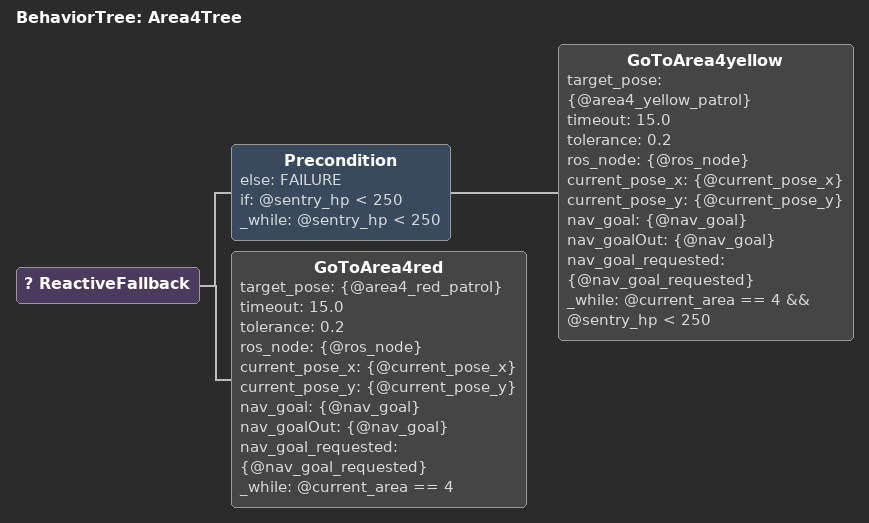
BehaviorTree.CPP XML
<?xml version="1.0" encoding="UTF-8"?>
<root BTCPP_format="4">
  <BehaviorTree ID="Area4Tree">
    <ReactiveFallback>
      <Precondition else="FAILURE"
                    if="@sentry_hp &lt; 250"
                    _while="@sentry_hp &lt; 250">
        <GoToArea4yellow target_pose="{@area4_yellow_patrol}"
                         timeout="15.0"
                         tolerance="0.2"
                         ros_node="{@ros_node}"
                         current_pose_x="{@current_pose_x}"
                         current_pose_y="{@current_pose_y}"
                         nav_goal="{@nav_goal}"
                   nav_goalOut="{@nav_goal}"
                         nav_goal_requested="{@nav_goal_requested}"
                         _while="@current_area == 4 &amp;&amp; @sentry_hp &lt; 250"/>
      </Precondition>
      <GoToArea4red target_pose="{@area4_red_patrol}"
                    timeout="15.0"
                    tolerance="0.2"
                    ros_node="{@ros_node}"
                    current_pose_x="{@current_pose_x}"
                    current_pose_y="{@current_pose_y}"
                    nav_goal="{@nav_goal}"
                   nav_goalOut="{@nav_goal}"
                    nav_goal_requested="{@nav_goal_requested}"
                    _while="@current_area == 4"/>
    </ReactiveFallback>
  </BehaviorTree>

</root>
